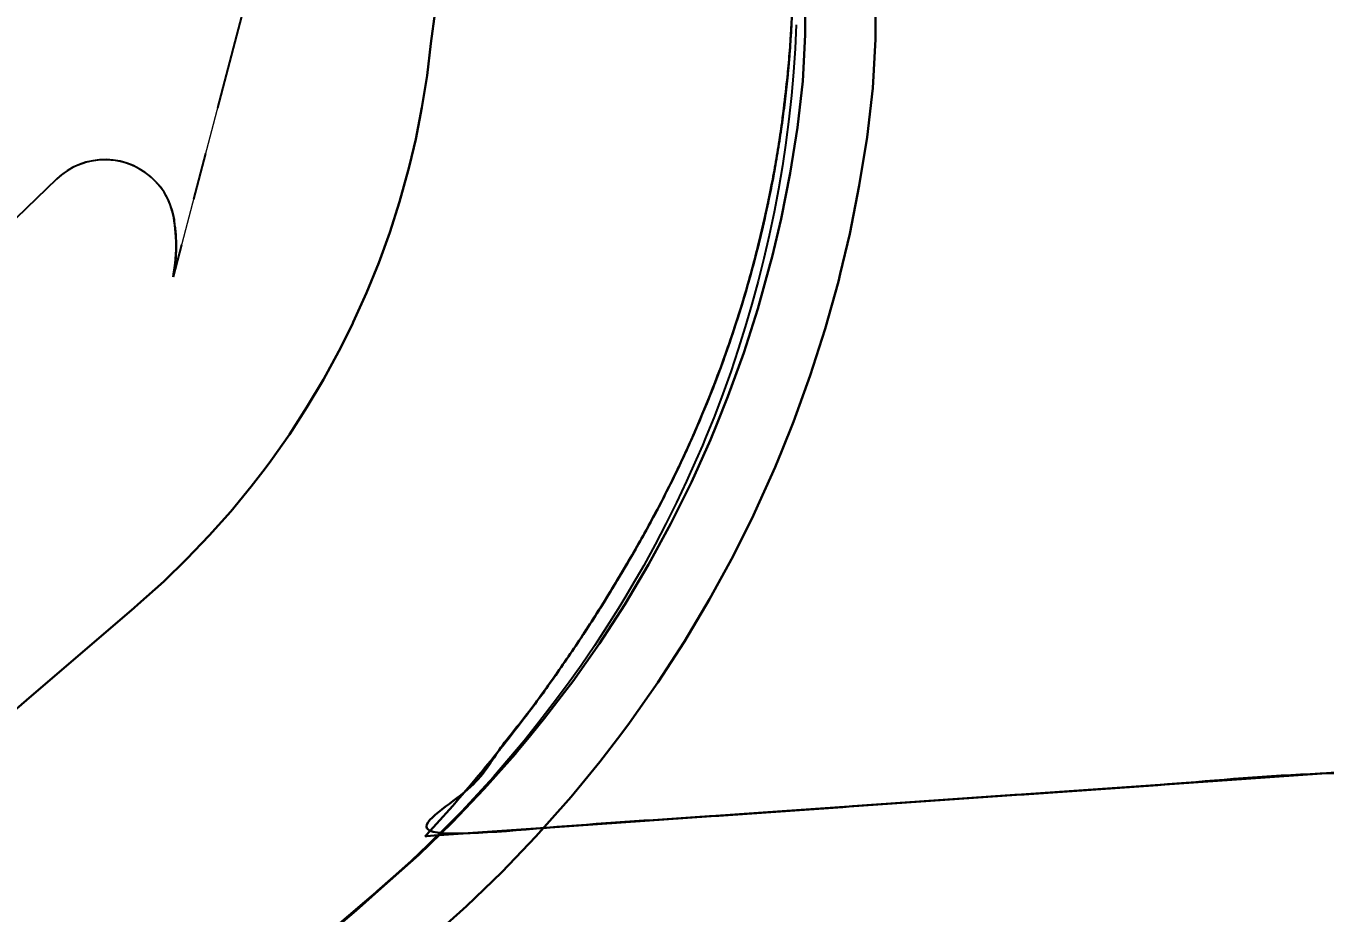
# Model space of a CAD drawing. Header units: millimetres. Extents: x 832508 to 836017, y 816085 to 819654.
# Drawn here: x 834424.3 to 834479.3, y 818127.3 to 818164.9 of the extents above; entities that cross this region are included whole.
import ezdxf

# ---------------------------------------------------------------- set-up
doc = ezdxf.new("R2010")
doc.units = ezdxf.units.MM
doc.header["$LTSCALE"] = 10
doc.linetypes.add('HIDDEN', pattern=[9.524999999999999, 6.35, -3.175])
doc.linetypes.add('PHANTOM', pattern=[2.5, 1.25, -0.25, 0.25, -0.25, 0.25, -0.25])
for name, color, linetype in [('BLOCK PLAN BOUNDARY(OFF)', 7, 'Continuous'), ('DLN030_1', 1, 'Continuous'), ('DLN810__', 7, 'Continuous')]:
    doc.layers.add(name, color=color, linetype=linetype)
for name, color, linetype, lineweight in [('DLN_140', 1, 'Continuous', 5), ('DW-TITLE', 7, 'Continuous', 0), ('MMH065__', 7, 'Continuous', 0)]:
    doc.layers.add(name, color=color, linetype=linetype, lineweight=lineweight)
doc.styles.get("Standard").update_dxf_attribs({"font": 'arial.ttf'})
doc.dimstyles.new('ISO-25', dxfattribs={"dimtxt": 2.5, "dimasz": 2.5, "dimexe": 1.25, "dimexo": 0.625, "dimtad": 1, "dimdec": 3, "dimdsep": 46, "dimtxsty": 'Standard', "dimcen": 2.5, "dimadec": 4, "dimazin": 0, "dimtfac": 1, "dimtdec": 3, "dimtmove": 2, "dimatfit": 3, "dimfxl": 0, "dimarcsym": 0})

# ---------------------------------------------------------------- blocks, each defined once
blk = doc.blocks.new('*D29')
at = {"layer": 'Defpoints', "color": 0}
for p in [(834415.70200535, 817921.9328316483), (834411.5932183428, 817916.8057610883), (834435.9183372735, 817897.3118353769)]:
    blk.add_point(p, dxfattribs=at)
at = {"layer": 'DLN030_1', "color": 0, "linetype": 'Continuous', "lineweight": -2}
for p, q in [((834802.4410765069, 818404.517716825), (835197.3977216783, 818897.3567431218)), ((834826.7661954376, 818385.0237911136), (835221.722840609, 818877.8628174104)), ((834440.0271242808, 817902.4389059369), (834415.70200535, 817921.9328316483))]:
    blk.add_line(p, q, dxfattribs=at)
at = {"layer": 'DLN030_1', "color": 0, "insert": (835796.6308270411, 819620.1744294369), "char_height": 2.5, "attachment_point": 5, "rotation": 321.2916362441768}
blk.add_mtext('30 m', dxfattribs=at)
blk = doc.blocks.new('*D30')
at = {"layer": 'Defpoints', "color": 0}
for p in [(834403.1396294252, 817932.0002037215), (834399.030842411, 817926.8731331569), (834411.5932183425, 817916.805761088)]:
    blk.add_point(p, dxfattribs=at)
at = {"layer": 'DLN030_1', "color": 0, "linetype": 'Continuous', "lineweight": -2}
for p, q in [((834789.8787007614, 818414.5850887443), (835184.835346126, 818907.4241148965)), ((834802.4410766929, 818404.5177166755), (835197.3977220482, 818897.3567428159)), ((834415.7020053475, 817921.932831641), (834403.1396294252, 817932.0002037215))]:
    blk.add_line(p, q, dxfattribs=at)
at = {"layer": 'DLN030_1', "color": 0, "insert": (834410.8652760262, 817928.7331312639), "char_height": 2.5, "attachment_point": 5, "rotation": 321.2916362222885}
blk.add_mtext('AEL TUNNEL', dxfattribs=at)
blk = doc.blocks.new('*D31')
at = {"layer": 'Defpoints', "color": 0}
for p in [(834378.9167844658, 817951.4121680172), (834374.8079974528, 817946.2850974542), (834399.030842411, 817926.8731331569)]:
    blk.add_point(p, dxfattribs=at)
at = {"layer": 'DLN030_1', "color": 0, "linetype": 'Continuous', "lineweight": -2}
for p, q in [((834765.6558558032, 818433.9970530417), (835160.6125011665, 818926.8360791921)), ((834789.8787007614, 818414.5850887443), (835184.8353461189, 818907.4241148876)), ((834403.1396294181, 817932.0002037126), (834378.9167844658, 817951.4121680172))]:
    blk.add_line(p, q, dxfattribs=at)
at = {"layer": 'DLN030_1', "color": 0, "insert": (835759.7944698201, 819649.6947459864), "char_height": 2.5, "attachment_point": 5, "rotation": 321.2916362222885}
blk.add_mtext('30 m', dxfattribs=at)
blk = doc.blocks.new('Key_Plan')
at = {"layer": 'DW-TITLE', "linetype": 'Continuous', "lineweight": 30}
blk.add_lwpolyline([(9.257166644274548, -15.40073783698608), (8.683638463211537, -15.44083237704763), (7.536582101078238, -15.52102145711251), (6.963053920007951, -15.56111599718861), (6.676289829440066, -15.581163267183), (6.658367073781847, -15.58241622158675), (6.656126729350945, -15.58257284085266), (6.655006557120942, -15.58265115050017), (6.654446470973198, -15.58269030532392), (6.654306449483556, -15.58270009405533), (6.654236438720545, -15.58270498838829), (6.654245864236145, -15.58268934940133), (6.654310044250451, -15.58261994795612), (6.655336705713125, -15.58150929676049), (6.657388795960287, -15.57928670601541), (6.665580681867141, -15.57037919854338), (6.673746105298051, -15.56144434730231), (6.681884930367232, -15.55248226960248), (6.689997021938325, -15.54349308370001), (6.698082245566184, -15.53447690862231), (6.70614046749688, -15.52543386442994), (6.714171554674977, -15.51636407195474), (6.722175374881772, -15.50726765293803), (6.730151796393329, -15.49814472999424), (6.738100688453414, -15.48899542658182), (6.746021920938801, -15.47981986703962), (6.753915364402928, -15.47061817656504), (6.761780890279624, -15.4613904811049), (6.769618370723038, -15.45213690759556), (6.777427678600361, -15.44285758373007), (6.785208687681006, -15.43355263798003), (6.792961272323737, -15.4242221997556), (6.800685307891399, -15.4148663991873), (6.808380670314364, -15.40548536728602), (6.816047236592567, -15.39607923581207), (6.823684884249815, -15.38664813731157), (6.83129349182127, -15.37719220520376), (6.838872938627901, -15.36771157364274), (6.846423104718269, -15.35820637756115), (6.853943871064985, -15.34867675267742), (6.861435119477392, -15.33912283544487), (6.868896732623398, -15.32954476312443), (6.876328593934886, -15.31994267371192), (6.883730587767786, -15.31031670595257), (6.891102599336591, -15.30066699931194), (6.89844451474346, -15.29099369402684), (6.905756220905459, -15.28129693102528), (6.913037605663703, -15.27157685197017), (6.920288557761523, -15.26183359927381), (6.927508966829919, -15.25206731593789), (6.934698723365727, -15.24227814582991), (6.941857718746178, -15.23246623339946), (6.948985845330753, -15.22263172381645), (6.956082996330224, -15.21277476289833), (6.963149065923062, -15.20289549719018), (6.970183949233615, -15.19299407381914), (6.977187542186584, -15.18307064066175), (6.984159741841722, -15.17312534615485), (6.99110044601548, -15.16315833947738), (6.998009553506563, -15.153169770354), (7.004886964212346, -15.14315978915693), (7.011732578757801, -15.13312854692049), (7.018546298910223, -15.12307619523926), (7.02532802739006, -15.11300288632629), (7.032077667710837, -15.10290877300577), (7.038795124513854, -15.09279400867672), (7.04548030342994, -15.08265874733479), (7.052133111028525, -15.07250314352859), (7.058753454817634, -15.06232735238154), (7.065341243331204, -15.05213152957731), (7.071896386180015, -15.04191583134525), (7.078418793927995, -15.03168041444587), (7.084908378004911, -15.02142543619993), (7.091365051055618, -15.01115105444478), (7.097788726590807, -15.0008574274907), (7.10417931923439, -14.99054471423005), (7.110536744556157, -14.98021307398449), (7.11686091919546, -14.96986266665044), (7.123151760773908, -14.95949365253182), (7.129409187997226, -14.94910619244911), (7.135633120567945, -14.93870044769574), (7.141823479214509, -14.92827657999442), (7.147980185734923, -14.91783475156262), (7.154103162960382, -14.90737512499618), (7.160192334718886, -14.89689786341478), (7.166247626053519, -14.88640313028009), (7.172268962764065, -14.87589108951943), (7.178256272040016, -14.86536190543848), (7.184209481907601, -14.85481574280857), (7.190128521491715, -14.84425276672118), (7.19601332100865, -14.83367314268253), (7.201863811722433, -14.82307703659899), (7.207679925988487, -14.81246461469709), (7.209128575435898, -14.80980897937843), (7.20985209254286, -14.80848078404961), (7.209938328473072, -14.80832239350275), (7.210017890829477, -14.80817624070914), (7.210176991480694, -14.8078839196387), (7.210495096354862, -14.80729921565217), (7.213035304921505, -14.80261861908366), (7.218090975926316, -14.7932416820986), (7.22311354563135, -14.78384389788698), (7.228102887493151, -14.77442544088262), (7.23305887618335, -14.76498648645065), (7.237981387515902, -14.75552721106214), (7.242870298701746, -14.7460477921195), (7.247725488014112, -14.73654840801464), (7.252546835094108, -14.72702923809265), (7.257334220863413, -14.71749046265177), (7.262087527451513, -14.70793226295791), (7.266806638326671, -14.69835482120834), (7.271491438259545, -14.68875832050253), (7.276141813243157, -14.67914294488583), (7.280757650725718, -14.66950887921121), (7.285338839355973, -14.65985630931391), (7.289885269114166, -14.65018542188045), (7.294396831457561, -14.64049640447774), (7.298873419000302, -14.6307894454585), (7.303314925848099, -14.62106473408494), (7.307721247394511, -14.61132246040506), (7.312092280510115, -14.6015628153109), (7.316427923324227, -14.59178599043662), (7.320728075457737, -14.58199217830406), (7.324992637775722, -14.57218157210445), (7.329221512736694, -14.56235436585848), (7.333414604116115, -14.55251075436536), (7.337571817020944, -14.54265093310096), (7.341693058209785, -14.53277509828331), (7.345778235590842, -14.52288344686531), (7.34982725874579, -14.51297617646196), (7.353840038624185, -14.50305348542315), (7.357816487565287, -14.49311557274632), (7.361756519429036, -14.48316263806191), (7.365660049516009, -14.47319488171343), (7.369526994596526, -14.46321250461915), (7.37335727296886, -14.45321570835222), (7.377150804306439, -14.44320469506783), (7.38090750991978, -14.43317966756149), (7.384627312443627, -14.42314082910161), (7.38831013613526, -14.4130883836624), (7.391955906685325, -14.40302253564005), (7.395564551370626, -14.39294349009288), (7.399135998850397, -14.38285145248665), (7.402670179501001, -14.37274662887648), (7.406167024964816, -14.36262922578317), (7.409626468637725, -14.35249945020041), (7.413048445370805, -14.3423575096167), (7.41643289141939, -14.33220361195708), (7.419779744872358, -14.3220379655686), (7.423088944997289, -14.31186077926395), (7.42636043290986, -14.30167226224148), (7.42959415117366, -14.2914726240997), (7.432790043800196, -14.28126207480091), (7.435948056496272, -14.2710408247367), (7.43906813646754, -14.26080908457516), (7.44215023254219, -14.25056706535543), (7.445194294981775, -14.24031497847318), (7.448200275757699, -14.23005303557875), (7.451168128318386, -14.21978144864988), (7.454097807705693, -14.20950042994809), (7.456989270620397, -14.199210191975), (7.459842475167534, -14.18891094753781), (7.462657381111057, -14.1786029096038), (7.465433949917497, -14.16828629141673), (7.468172144428536, -14.15796130643139), (7.470871929202985, -14.14762816827715), (7.473533270305779, -14.13728709074348), (7.476156135431665, -14.12693828783085), (7.478740493839723, -14.11658197366341), (7.481286316367914, -14.10621836250357), (7.483793575462187, -14.09584766872285), (7.486262245118269, -14.0854701068165), (7.48869230094715, -14.0750858913816), (7.491083720153256, -14.06469523703709), (7.49343648145441, -14.05429835851828), (7.49575056527101, -14.04389547063329), (7.498025953507749, -14.03348678811017), (7.500262629670033, -14.02307252580795), (7.500539491491509, -14.02177036141802), (7.500574056677578, -14.02160758496029), (7.500591335701756, -14.02152619625849), (7.50059997435892, -14.02148550180573), (7.500610724346188, -14.0214348570662), (7.500707245308149, -14.02097993581265), (7.500900073733646, -14.02007002486789), (7.501668539705861, -14.01642947078653), (7.503191790536221, -14.00914402081253), (7.504696775671619, -14.00185283830069), (7.506183466350194, -13.99455599126668), (7.507651833999262, -13.98725354790076), (7.509101850570005, -13.97994557654602), (7.510533488144574, -13.97263214580016), (7.511946719307161, -13.96531332438462), (7.513341516889341, -13.95798918118089), (7.514717854144692, -13.95065978525963), (7.516075704537798, -13.94332520588796), (7.517415042028006, -13.93598551240575), (7.51873584081477, -13.92864077445847), (7.520038075497723, -13.92129106173525), (7.521321721003915, -13.91393644417985), (7.522586752565985, -13.9065769917288), (7.523833145831304, -13.89921277471149), (7.525060876854695, -13.89184386341367), (7.526269921836501, -13.88447032839031), (7.527460257537314, -13.8770922403055), (7.528631860928726, -13.86970966988883), (7.529784709484375, -13.86232268816093), (7.530918780859793, -13.85493136625155), (7.532034053212556, -13.847535775305), (7.533130505056761, -13.84013598673482), (7.534208115117508, -13.83273207206366), (7.535266862607386, -13.82532410295244), (7.536306727095507, -13.8179121511057), (7.537327688456571, -13.81049628851906), (7.53832972698001, -13.80307658715901), (7.539312823282671, -13.79565311919578), (7.540276958432514, -13.78822595691599), (7.541222113679396, -13.78079517274455), (7.542148270884354, -13.77336083912815), (7.543055412068497, -13.76592302874633), (7.543943519704044, -13.75848181434412), (7.544812576670665, -13.75103726876114), (7.545662566146348, -13.74358946498251), (7.546493471782014, -13.73613847605156), (7.547305277454143, -13.72868437515717), (7.548097967512149, -13.72122723556822), (7.548871526705625, -13.71376713066275), (7.549625940024271, -13.70630413391336), (7.550361193054414, -13.69883831885818), (7.551077271484246, -13.69136975919537), (7.551774161664071, -13.68389852864493), (7.552451850046054, -13.67642470104329), (7.553110323649889, -13.66894835032872), (7.553749569859065, -13.66146955043951), (7.554369576333556, -13.65398837551038), (7.554970331199002, -13.64650489968335), (7.555551822908456, -13.63901919717318), (7.556114040417015, -13.63153134230379), (7.556656972839846, -13.62404140947183), (7.557180609903298, -13.61654947303032), (7.557684941624757, -13.6090556075651), (7.558169958298095, -13.60155988764745), (7.558635650813812, -13.59406238784868), (7.559082010273414, -13.58656318287103), (7.559509028229513, -13.57906234748225), (7.559916696591245, -13.57155995645735)], dxfattribs=at)
blk.add_rational_spline([(7.941522096407425, -12.0006237838752), (7.941522096407425, -12.0006237838752), (8.267267878880375, -11.86452653127344), (8.615928532155522, -11.91992080711498), (8.883453433336399, -12.15027532564272), (8.884116649322095, -12.15084059403307), (8.884779865366, -12.15140586243069), (8.885443081366247, -12.15197113082104), (8.93503558516386, -12.1938095938749), (8.984628089012404, -12.23564805695059), (9.034220592824568, -12.27748652001173), (9.034518365391705, -12.27773773431545), (9.034816137929738, -12.27798894862644), (9.035113910511427, -12.27824016293744), (9.03559268463141, -12.27865603918326), (9.036071458700462, -12.27907191545091), (9.036550232820446, -12.27948779168219), (9.126253119422472, -12.35542848437763), (9.20517012244818, -12.42212964167993), (9.27470187612198, -12.48078927767347), (9.342386052536312, -13.44896513848653), (9.410070228892437, -14.41714099930687), (9.477754405306769, -15.38531686014176), (8.536579954321496, -15.45111302839359), (7.59540550330712, -15.51690919666726), (6.654231052329123, -15.58270536494092), (6.871040207181068, -15.34826580420486), (7.057217077010137, -15.0888312451425), (7.209907724449295, -14.80837860480824), (7.344555227020464, -14.56106648563582), (7.442133620541426, -14.29692316973524), (7.500603295811743, -14.02146985012223), (7.582859901332995, -13.63395521207713), (7.585348596847325, -13.23781439082086), (7.507967297504365, -12.84929685147654), (7.507300546494662, -12.84594921502139), (7.506633795506787, -12.84260157859535), (7.505967044504359, -12.83925394216203), (7.533038870606106, -12.66190051764715), (7.560110696707852, -12.48454709311773), (7.587182522802323, -12.30719366860285), (7.651702045295679, -12.32598110548861), (7.716221567752655, -12.34476854241075), (7.780741090275114, -12.36355597928923), (7.806379854533589, -12.27548425319401), (7.832018618857546, -12.18741252709151), (7.857657383130572, -12.09934080101812), (7.869081691147585, -12.06009715752589), (7.894814112558379, -12.02834151468414), (7.930837585641711, -12.00903121308511), (7.934399089259387, -12.00622873668181), (7.937960592840682, -12.00342626026395), (7.941522096407425, -12.0006237838752)], [1, 1, 0.9005235014184155, 0.9005235014184155, 1, 1, 1, 1, 1, 1, 1, 1, 1, 1, 1, 1, 1, 1, 1, 1, 1, 1, 1, 1, 1, 1, 0.9948902759386589, 0.9948902759386588, 1, 0.99303257903484, 0.9930325790348401, 1, 0.9863268613781939, 0.9863268613781939, 1, 1, 1, 1, 1, 1, 1, 1, 1, 1, 1, 1, 1, 0.9479636776270821, 0.9479636776270821, 1, 1, 1, 1], degree=3, knots=[0, 0, 0, 0, 0.03846153846153846, 0.07692307692307693, 0.07692307692307693, 0.07692307692307693, 0.1025641025641026, 0.1025641025641026, 0.1025641025641026, 0.1282051282051282, 0.1282051282051282, 0.1282051282051282, 0.1538461538461539, 0.1538461538461539, 0.1538461538461539, 0.2307692307692308, 0.2307692307692308, 0.2307692307692308, 0.3076923076923077, 0.3076923076923077, 0.3076923076923077, 0.3846153846153846, 0.3846153846153846, 0.3846153846153846, 0.4615384615384616, 0.4615384615384616, 0.4615384615384616, 0.5384615384615384, 0.5384615384615384, 0.5384615384615384, 0.6153846153846154, 0.6153846153846154, 0.6153846153846154, 0.6923076923076923, 0.6923076923076923, 0.6923076923076923, 0.7692307692307693, 0.7692307692307693, 0.7692307692307693, 0.7948717948717949, 0.7948717948717949, 0.7948717948717949, 0.8205128205128206, 0.8205128205128206, 0.8205128205128206, 0.8461538461538463, 0.8461538461538463, 0.8461538461538463, 0.9230769230769231, 0.9230769230769231, 0.9230769230769231, 1, 1, 1, 1], dxfattribs=at)

msp = doc.modelspace()

# ---------------------------------------------------------------- linework, layer by layer
at = {"layer": 'BLOCK PLAN BOUNDARY(OFF)', "color": 3, "linetype": 'PHANTOM', "ltscale": 0.8}
for p, q in [((834434.9825828846, 818171.0725824281), (834430.5692904365, 818154.2346444553)), ((834425.627667783, 818158.3700075076), (834386.5302344045, 818120.616172579))]:
    msp.add_line(p, q, dxfattribs=at)
for points in [[(834434.9825828846, 818171.0725824282), (834430.5693105015, 818154.2347210121), (834430.6018407646, 818154.4496179011), (834430.6284564344, 818154.6181838106), (834430.6531005742, 818154.8133653919), (834430.6698585885, 818154.9898174246), (834430.6856308376, 818155.2126004397), (834430.692531196, 818155.380180585), (834430.6954884921, 818155.5556468536), (834430.6945027265, 818155.7094262787), (834430.6866166028, 818155.9292519969), (834430.6757731818, 818156.1066897975), (834430.6600009328, 818156.2772272371), (834430.6432429184, 818156.4319924293), (834430.6185987788, 818156.6094302288), (834430.5978977028, 818156.738565517), (834430.5348087078, 818157.023451763), (834430.4441182761, 818157.3004518822), (834430.3258264103, 818157.5675943469), (834430.1828904047, 818157.8209360939), (834430.015310261, 818158.0594913588), (834429.8250575092, 818158.2812886074), (834429.6141036799, 818158.4823847804), (834429.3834345415, 818158.6617941111), (834429.1369931531, 818158.8175450688), (834428.8767510462, 818158.9476661215), (834428.6046797534, 818159.0521572705), (834428.3227508061, 818159.13003275), (834428.0358930299, 818159.1783352619), (834427.7450921915, 818159.1990363377), (834427.453305587, 818159.1911502134), (834427.1644762799, 818159.1546768878), (834426.879590035, 818159.0886305956), (834426.6035756805, 818158.9959686336), (834426.3374189814, 818158.8766910015), (834426.0840772334, 818158.7317834668), (834425.8474935007, 818158.5622317913), (834425.6276677828, 818158.3700075076), (834386.5302344044, 818120.6161725792)], [(834456.9391216481, 818164.9070367835), (834456.8897010429, 818163.9082747673), (834456.8207076235, 818162.9106737099), (834456.7321679147, 818161.9146171439), (834456.624115957, 818160.9204880096), (834456.4965932902, 818159.9286685055), (834456.4944336303, 818159.9130989456), (834456.3496489418, 818158.9395399385), (834456.183339405, 818157.9534825875), (834455.9977286188, 818156.9708755462), (834455.7928879409, 818155.9920965844), (834455.5688961252, 818155.017521995), (834455.3258392857, 818154.047526462), (834455.0638108676, 818153.0824829037), (834454.7829116076, 818152.1227623365), (834454.4832494998, 818151.1687337297), (834454.1649397507, 818150.2207638647), (834453.8281047355, 818149.2792171933), (834453.472873954, 818148.344455698), (834453.0993839747, 818147.416838753), (834452.964114154, 818147.0933086367), (834452.7077783884, 818146.4967229852), (834452.2982077496, 818145.5844621386), (834451.8708295209, 818144.6804069353), (834451.4258080082, 818143.7849049445), (834450.9633143045, 818142.8983004466), (834450.4835262168, 818142.0209343013), (834449.9866282021, 818141.1531438174), (834449.7252475175, 818140.7119693683), (834449.4728112953, 818140.2952626217), (834448.9422730359, 818139.4476205285), (834448.3952173932, 818138.61054342), (834447.8318546842, 818137.784353115), (834447.2524014967, 818136.9693672479), (834446.6570806059, 818136.1658991402), (834446.0461208851, 818135.3742576933), (834445.4197572207, 818134.5947472574), (834444.7782304217, 818133.827667517), (834444.1217871256, 818133.0733133821), (834443.4506797075, 818132.3319748666), (834442.7651661765, 818131.6039369827), (834442.065510082, 818130.8894796291), (834441.3519804107, 818130.1888774808), (834440.6248514827, 818129.5023998892), (834439.884402846, 818128.8303107744), (834439.1918445574, 818128.2250680499), (834439.1309602412, 818128.1728206124), (834438.4867268776, 818127.6199763989), (834438.3720787156, 818127.5215919053), (834437.6131971894, 818126.8703631983)]]:
    msp.add_lwpolyline(points, dxfattribs=at)
msp.add_lwpolyline([(834425.627667783, 818158.3700075076, -0.634707768971407), (834430.6432429185, 818156.4319924292, -2.058611125883264)], format="xyb", dxfattribs=at)
msp.add_arc((834424.8172562825, 818155.5281421557), 5.895681945338999, 347.3263459953462, 8.818634127314889, dxfattribs=at)
at = {"layer": 'DLN810__'}
msp.add_lwpolyline([(834456.9391216481, 818164.9070367839), (834456.8897010429, 818163.9082747673), (834456.8207076235, 818162.9106737103), (834456.7321679145, 818161.914617144), (834456.6241159568, 818160.9204880097), (834456.4965932901, 818159.9286685057), (834456.4944336301, 818159.9130989457), (834456.3496489418, 818158.9395399386), (834456.1833394049, 818157.9534825876), (834455.9977286187, 818156.9708755463), (834455.7928879407, 818155.9920965846), (834455.568896125, 818155.0175219951), (834455.3258392855, 818154.0475264621), (834455.0638108676, 818153.0824829038), (834454.7829116075, 818152.1227623366), (834454.4832494998, 818151.1687337299), (834454.1649397507, 818150.2207638647), (834453.8281047352, 818149.2792171934), (834453.4728739539, 818148.3444556982), (834453.0993839744, 818147.4168387532), (834452.9641141538, 818147.0933086368), (834452.7077783884, 818146.4967229853), (834452.2982077494, 818145.5844621386), (834451.8708295207, 818144.6804069355), (834451.425808008, 818143.7849049445), (834450.9633143042, 818142.8983004466), (834450.4835262161, 818142.0209343014), (834449.9866282021, 818141.1531438176), (834449.7252475172, 818140.7119693683), (834449.4728112952, 818140.295262622), (834448.9422730356, 818139.4476205285), (834448.3952173932, 818138.6105434201), (834447.831854684, 818137.7843531151), (834447.2524014965, 818136.9693672481), (834446.6570806056, 818136.1658991403), (834446.046120885, 818135.3742576934), (834445.4197572205, 818134.5947472575), (834444.7782304216, 818133.827667517), (834444.1217871254, 818133.0733133823), (834443.4506797073, 818132.3319748666), (834442.7651661764, 818131.6039369827), (834442.0655100818, 818130.8894796293), (834441.3519804106, 818130.1888774808), (834440.6248514827, 818129.5023998892), (834439.8844028458, 818128.8303107744), (834439.1918445572, 818128.2250680502), (834439.130960241, 818128.1728206126), (834438.4867268776, 818127.6199763989), (834438.3720787155, 818127.5215919054), (834437.6131971887, 818126.8703631983)], dxfattribs=at)
at = {"layer": 'DLN_140', "color": 6, "linetype": 'HIDDEN', "ltscale": 200}
msp.add_lwpolyline([(834434.9825828846, 818171.0725824282), (834430.5693105015, 818154.2347210121), (834430.6018407646, 818154.4496179011), (834430.6284564344, 818154.6181838106), (834430.6531005742, 818154.8133653919), (834430.6698585885, 818154.9898174246), (834430.6856308376, 818155.2126004397), (834430.692531196, 818155.380180585), (834430.6954884921, 818155.5556468536), (834430.6945027265, 818155.7094262787), (834430.6866166028, 818155.9292519969), (834430.6757731818, 818156.1066897975), (834430.6600009328, 818156.2772272371), (834430.6432429184, 818156.4319924293), (834430.6185987788, 818156.6094302288), (834430.5978977028, 818156.738565517), (834430.5348087078, 818157.023451763), (834430.4441182761, 818157.3004518822), (834430.3258264103, 818157.5675943469), (834430.1828904047, 818157.8209360939), (834430.015310261, 818158.0594913588), (834429.8250575092, 818158.2812886074), (834429.6141036799, 818158.4823847804), (834429.3834345415, 818158.6617941111), (834429.1369931531, 818158.8175450688), (834428.8767510462, 818158.9476661215), (834428.6046797534, 818159.0521572705), (834428.3227508061, 818159.13003275), (834428.0358930299, 818159.1783352619), (834427.7450921915, 818159.1990363377), (834427.453305587, 818159.1911502134), (834427.1644762799, 818159.1546768878), (834426.879590035, 818159.0886305956), (834426.6035756805, 818158.9959686336), (834426.3374189814, 818158.8766910015), (834426.0840772334, 818158.7317834668), (834425.8474935007, 818158.5622317913), (834425.6276677828, 818158.3700075076), (834386.5302344044, 818120.6161725792)], dxfattribs=at)
at = {"layer": 'MMH065__', "color": 7, "linetype": 'Continuous', "lineweight": 30, "elevation": 6, "flags": 128}
for points in [[(834433.153634452, 818123.0104780555), (834438.3081773279, 818127.4134053303), (834439.377556766, 818128.3514934158), (834440.9595896892, 818129.7662590669), (834442.3728756787, 818131.1339881889), (834443.7333523633, 818132.5542569758), (834445.0390679613, 818134.0250278685), (834445.1431398484, 818134.1472072639), (834445.696771821, 818134.8103056842), (834446.2881492509, 818135.5441908514), (834447.1362870065, 818136.6465110754), (834447.478804263, 818137.1095664868), (834448.6093248464, 818138.7189090379), (834449.6780891214, 818140.3699096928), (834450.6835638059, 818142.0601998745), (834451.6243064133, 818143.7873546404), (834452.4428393452, 818145.4306531668), (834452.498967327, 818145.5488961599), (834453.3062917294, 818147.3422972708), (834453.5814160403, 818147.9981369597), (834454.0451214091, 818149.1649851053), (834454.7143964181, 818151.0143447792), (834455.3131565935, 818152.8877231412), (834455.8405429352, 818154.7824325879), (834455.9180377236, 818155.0865436386), (834456.2957988388, 818156.695754908), (834456.6782711794, 818158.6249451905), (834456.9874112511, 818160.5672357596), (834457.2227755513, 818162.519840144), (834457.3165141667, 818164.4842255923), (834457.3356815733, 818166.448192079)], [(834460.3097322781, 818166.3730428633), (834460.2855856576, 818164.2965037833), (834460.1826083076, 818162.2198150535), (834459.9337590041, 818160.1553378131), (834459.6069070076, 818158.1017653093), (834459.2025212297, 818156.0620436629), (834458.8031166033, 818154.360633963), (834458.7211818151, 818154.03909912), (834458.1635793084, 818152.0358338606), (834457.530513663, 818150.0551218317), (834456.8228930956, 818148.0998046229), (834456.3326201101, 818146.8661028761), (834456.041732779, 818146.172687394), (834455.188153391, 818144.2765348472), (834455.1288096039, 818144.1515172198), (834454.2633795029, 818142.4140672609), (834453.2687378248, 818140.5879565892), (834452.2056552991, 818138.8008226274), (834451.0756570573, 818137.0552292531), (834449.8803642301, 818135.3536807481), (834449.5182227301, 818134.8640949599), (834448.6214916228, 818133.6986182082), (834447.996231711, 818132.9226856976), (834447.4108798482, 818132.221595597), (834447.3008452508, 818132.0924160366), (834445.9203197565, 818130.5373785415), (834444.4818956834, 818129.0357366264), (834442.9876366403, 818127.5896445938), (834441.314962447, 818126.0938211125)], [(834441.6580743517, 818165.4742423887), (834441.4784550914, 818164.1157719269), (834441.3148219426, 818162.7582559267), (834441.0998974057, 818161.4079104376), (834440.8339898178, 818160.0666727057), (834440.5713576317, 818158.9478951072), (834440.517480659, 818158.7364669137), (834440.1508240008, 818157.419201416), (834439.7345458624, 818156.1167660007), (834439.269243449, 818154.8310291843), (834438.7555842974, 818153.5638355241), (834438.1943053191, 818152.3170029746), (834438.1552832633, 818152.2347964777), (834437.5862117432, 818151.092320281), (834436.9321759574, 818149.8915444112), (834436.233136264, 818148.7163980355), (834435.4900955259, 818147.5685670555), (834434.7041197325, 818146.4496981847), (834434.4659902584, 818146.1277665471), (834433.8763364694, 818145.361396588), (834433.0079333006, 818144.3052235752), (834432.1001560623, 818143.2826943657), (834431.1543070818, 818142.295275911), (834430.1717433026, 818141.3443847935), (834429.0718610014, 818140.360792304), (834428.921152566, 818140.2270875946), (834424.3700701979, 818136.3171437631), (834422.847938687, 818135.0197769437)]]:
    msp.add_lwpolyline(points, dxfattribs=at)

# ---------------------------------------------------------------- block references
at = {"xscale": 17.11398530192622, "yscale": 17.11398530192622, "zscale": 17.11398530192622}
msp.add_blockref('Key_Plan', (834327.3596570622, 818397.2367733436), dxfattribs=at)

# ---------------------------------------------------------------- dimensions: what is measured, and where the dimension line sits
at = {"layer": 'DLN030_1'}
dim = msp.add_linear_dim(base=(834378.9167844658, 817951.4121680172), p1=(834399.0308424111, 817926.8731331569), p2=(834374.8079974528, 817946.2850974542), angle=321.2916362222884, text='30 m', dimstyle='ISO-25', override={"dimscale": 1000, "dimtxt": 0.0025, "dimasz": 0.0015, "dimfxl": 15, "dimarcsym": 2}, dxfattribs=at)
dim.commit()
dim.dimension.update_dxf_attribs({"geometry": '*D31', "text_midpoint": (835759.7944698201, 819649.6947459864)})
dim = msp.add_aligned_dim(p1=(834435.9183372734, 817897.3118353768), p2=(834411.5932183426, 817916.8057610882), distance=-6.570310738511872, text='30 m', dimstyle='ISO-25', override={"dimscale": 1000, "dimtxt": 0.0025, "dimasz": 0.0015, "dimfxl": 15, "dimarcsym": 2}, dxfattribs=at)
dim.commit()
dim.dimension.update_dxf_attribs({"geometry": '*D29', "text_midpoint": (835796.6308270411, 819620.1744294369)})
dim = msp.add_linear_dim(base=(834403.1396294252, 817932.0002037215), p1=(834411.5932183426, 817916.8057610882), p2=(834399.0308424111, 817926.8731331569), angle=321.2916362222884, text='AEL TUNNEL', dimstyle='ISO-25', override={"dimscale": 1000, "dimtxt": 0.0025, "dimasz": 0.0015, "dimfxl": 15, "dimarcsym": 2}, dxfattribs=at)
dim.commit()
dim.dimension.update_dxf_attribs({"geometry": '*D30', "text_midpoint": (834410.8652760262, 817928.7331312639), "dimtype": 160})

doc.saveas('drawing.dxf')
